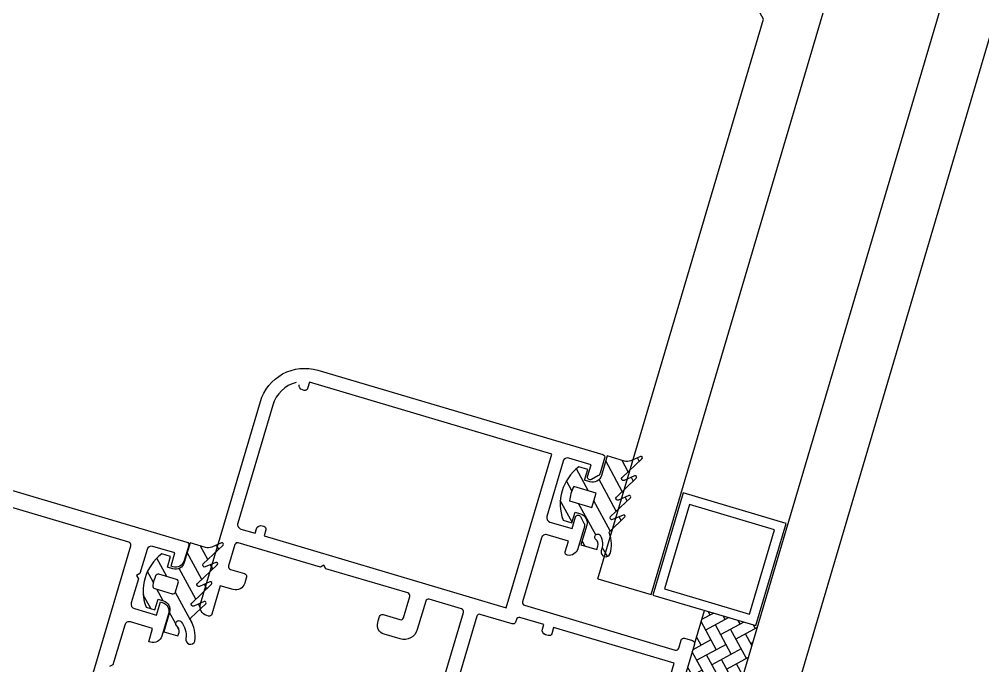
# Model space of a CAD drawing. Header units: millimetres. Extents: x 62878 to 70819, y -67946 to -61850.
# Drawn here: x 67539.08 to 67549.49, y -67074.19 to -67067.21 of the extents above; entities that cross this region are included whole.
import ezdxf

# ---------------------------------------------------------------- set-up
doc = ezdxf.new("R2010")
doc.units = ezdxf.units.MM
doc.layers.add('DOGRAMA', color=171, linetype='Continuous', lineweight=0)
doc.layers.add('DOĞRAMA-yeni', color=40, linetype='Continuous')
pattern_1 = [(118.5057849383402, (67501.34585298819, -67178.43559542664), (-0.1395045678384407, -0.07576303882639554), [])]

# ---------------------------------------------------------------- blocks, each defined once
blk = doc.blocks.new('SPANDREL PAN.93')
at = {"layer": 'DOĞRAMA-yeni', "color": 122, "lineweight": -2}
for p, q in [((36515.70602521955, 28075.1306965566), (36489.31846582975, 28164.42913181102)), ((36515.10228298123, 28075.05656620076), (36488.77140058458, 28164.163200208)), ((36514.94411644569, 28084.0608642493), (36521.70032915103, 28096.48477626931)), ((36516.15403798808, 28077.84909398139), (36514.29828356626, 28084.12917330353)), ((36516.72944172982, 28078.01912496083), (36514.94411644569, 28084.06086424929)), ((36516.72944172982, 28078.01912496083), (36516.15403798808, 28077.84909398139))]:
    blk.add_line(p, q, dxfattribs=at)
for points in [[(36515.02241062929, 28077.51469972184), (36514.6965179187, 28078.61755689353), (36515.80896515277, 28078.94628345377), (36516.13485786336, 28077.84342628208)], [(36515.08997275634, 28077.63893884203), (36514.82075703886, 28078.54999476648), (36515.74140302572, 28078.82204433359), (36516.01061874317, 28077.91098840914)]]:
    blk.add_lwpolyline(points, close=True, dxfattribs=at)

msp = doc.modelspace()

# ---------------------------------------------------------------- hatches: boundary and pattern name
at = {"layer": 'DOGRAMA', "lineweight": -2}
h = msp.add_hatch(dxfattribs=at)
h.set_pattern_fill('ANSI31', color=256, scale=0.05, angle=73.50578493834035, style=0)
h.set_pattern_definition(pattern_1)
edge = h.paths.add_edge_path(flags=16)
edge.add_arc((67545.42478925119, -67072.44189750087), 0.3999999999968152, 151.9688259059229, 175.0427439716362)
edge.add_line((67545.02628547477, -67072.40733248713), (67545.26783699158, -67072.47885677846))
edge.add_line((67545.26783699158, -67072.47885677846), (67545.31326395718, -67072.3254410335))
edge.add_line((67545.31326395718, -67072.3254410335), (67545.07171244035, -67072.25391674218))
edge = h.paths.add_edge_path()
edge.add_arc((67545.42478925119, -67072.4418975009), 0.5000000000269282, 126.6358872904719, 200.3756825832854)
edge.add_line((67544.95607432835, -67072.61598460874), (67545.05195916898, -67072.64437646222))
edge.add_line((67545.05195916898, -67072.64437646222), (67545.08602939316, -67072.5293146535))
edge.add_line((67545.08602939316, -67072.5293146535), (67545.1435602975, -67072.54634976559))
edge.add_arc((67545.11516844403, -67072.64223460619), 0.1000000000023921, -16.494215054385506, 73.50578494798162, ccw=False)
edge.add_line((67545.21105328461, -67072.67062645966), (67545.14859120696, -67072.88157310894))
edge.add_line((67545.14859120696, -67072.88157310894), (67545.32118392, -67072.93267844526))
edge.add_line((67545.32118392, -67072.93267844526), (67545.33239285184, -67072.8948236908))
edge.add_arc((67545.27006770547, -67072.87636898606), 0.06499999997677817, 343.5057849562302, 411.9151204666389)
edge.add_arc((67545.33032529925, -67072.79947784697), 0.03268943076060518, 38.075505809509195, 231.9151204416406, ccw=False)
edge.add_arc((67545.18249862475, -67072.87720203523), 0.1992591642945482, -20.843900708269985, 29.422006450842616, ccw=False)
edge.add_arc((67545.41704485739, -67072.96103405082), 0.05002797726847832, 165.0203900031464, 342.533626320874)
edge.add_arc((67545.1562762211, -67072.87916866929), 0.3233450412503584, 342.5651376634038, 381.8914478181411)
edge.add_arc((67545.47486330965, -67072.75115271579), 0.01999999998676177, 133.5057848545578, 201.8914477493338, ccw=False)
edge.add_line((67545.46109475347, -67072.73664661845), (67545.62068962539, -67072.58516611239))
edge.add_arc((67545.61036320822, -67072.5742865394), 0.01499999999581427, 313.5057849830209, 473.5057849816748)
edge.add_line((67545.60438058333, -67072.56053124227), (67545.49147378447, -67072.60963807123))
edge.add_arc((67545.48349695129, -67072.59129767506), 0.01999999998142972, 133.5057849724296, 293.5057849561888, ccw=False)
edge.add_line((67545.46972839508, -67072.57679157774), (67545.68315170304, -67072.37421946308))
edge.add_arc((67545.67282528586, -67072.36333989009), 0.01500000000583221, 313.5057850233364, 473.5057850326466)
edge.add_line((67545.66684266095, -67072.34958459296), (67545.55393586215, -67072.39869142196))
edge.add_arc((67545.54595902894, -67072.38035102576), 0.02000000001972633, 133.5057849755043, 293.50578499939263, ccw=False)
edge.add_line((67545.5321904727, -67072.36584492841), (67545.74561378072, -67072.16327281379))
edge.add_arc((67545.73528736355, -67072.15239324079), 0.01500000000636884, 313.5057849447552, 473.5057849595054)
edge.add_line((67545.72930473866, -67072.13863794364), (67545.6163979398, -67072.18774477263))
edge.add_arc((67545.60842110662, -67072.16940437646), 0.01999999998142972, 133.505784915031, 293.5057849561888, ccw=False)
edge.add_line((67545.59465255041, -67072.15489827911), (67545.80807585834, -67071.95232616448))
edge.add_arc((67545.7977494412, -67071.94144659147), 0.01499999998633296, 313.5057848641242, 473.5057849307029)
edge.add_line((67545.79176681633, -67071.92769129435), (67545.68642166664, -67071.97350931686))
edge.add_arc((67545.64653750078, -67071.88180733596), 0.09999999993557394, 253.5057849361456, 293.5057849309211, ccw=False)
edge.add_line((67545.61814564731, -67071.97769217649), (67545.43250974177, -67071.92272470304))
edge.add_line((67545.43250974177, -67071.92272470304), (67545.37004766412, -67072.13367135233))
edge.add_arc((67545.27416282354, -67072.10527949884), 0.09999999999670213, 253.5057849296254, 343.5057849296254, ccw=False)
edge.add_line((67545.24577097004, -67072.20116433942), (67545.18824006568, -67072.18412922737))
edge.add_line((67545.18824006568, -67072.18412922737), (67545.22231028989, -67072.06906741865))
edge.add_line((67545.22231028989, -67072.06906741865), (67545.12642544927, -67072.04067556515))
h = msp.add_hatch(dxfattribs=at)
h.set_pattern_fill('ANSI31', color=256, scale=0.05, angle=73.50578493834035, style=0)
h.set_pattern_definition(pattern_1)
edge = h.paths.add_edge_path()
edge.add_arc((67541.12082969467, -67072.81528927636), 0.09999999992396612, 253.5057849177894, 293.50578491562953, ccw=False)
edge.add_line((67541.09243784117, -67072.91117411687), (67540.9264822941, -67072.86203406985))
edge.add_line((67540.9264822941, -67072.86203406985), (67540.86402021642, -67073.07298071917))
edge.add_arc((67540.76813537585, -67073.04458886568), 0.0999999999786175, 253.5057849352527, 343.50578493525273, ccw=False)
edge.add_line((67540.73974352237, -67073.14047370625), (67540.68221261803, -67073.12343859418))
edge.add_line((67540.68221261803, -67073.12343859418), (67540.71628284222, -67073.00837678548))
edge.add_line((67540.71628284222, -67073.00837678548), (67540.62039800157, -67072.97998493198))
edge.add_arc((67540.91876180349, -67073.38120686766), 0.4999999999685428, 126.6358872954472, 200.3756825887341)
edge.add_line((67540.45004688071, -67073.55529397553), (67540.54593172125, -67073.58368582903))
edge.add_line((67540.54593172125, -67073.58368582903), (67540.58000194545, -67073.4686240203))
edge.add_line((67540.58000194545, -67073.4686240203), (67540.63753284983, -67073.4856591324))
edge.add_arc((67540.60914099637, -67073.581543973), 0.09999999999826054, -16.494215044023917, 73.5057849559762, ccw=False)
edge.add_line((67540.70502583697, -67073.60993582646), (67540.64256375929, -67073.82088247576))
edge.add_line((67540.64256375929, -67073.82088247576), (67540.79547611385, -67073.86616038562))
edge.add_line((67540.79547611385, -67073.86616038562), (67540.80668504568, -67073.82830563118))
edge.add_arc((67540.74435989931, -67073.80985092637), 0.06499999999743597, 343.5057848947338, 411.9151204104298)
edge.add_arc((67540.80461749311, -67073.73295978733), 0.03268943071076953, 38.075505820889816, 231.9151204704017, ccw=False)
edge.add_arc((67540.64117379746, -67073.86437703767), 0.2424115900618241, -6.80352082516589, 38.70325158094829, ccw=False)
edge.add_arc((67540.93020630104, -67073.90602531878), 0.05002797725442092, 165.0203899988386, 342.5336262840767)
edge.add_arc((67540.60864450475, -67073.87801488685), 0.3717812401379267, 353.3542853703146, 390.0058058594345)
edge.add_arc((67540.9491555035, -67073.68463465612), 0.02000000000846446, 133.5057850329029, 201.8914479040623, ccw=False)
edge.add_line((67540.93538694727, -67073.6701285588), (67541.09498181916, -67073.51864805278))
edge.add_arc((67541.08465540202, -67073.50776847979), 0.01499999997577838, 313.50578490239, 473.505784879731)
edge.add_line((67541.07867277716, -67073.49401318266), (67540.9657659783, -67073.54312001163))
edge.add_arc((67540.95778914512, -67073.52477961544), 0.01999999999477411, 133.5057849437303, 293.50578493956186, ccw=False)
edge.add_line((67540.94402058891, -67073.51027351811), (67541.15744389687, -67073.3077014035))
edge.add_arc((67541.14711747972, -67073.29682183049), 0.0149999999963509, 313.5057849044397, 473.5057849307029)
edge.add_line((67541.14113485484, -67073.28306653336), (67541.02822805598, -67073.33217336235))
edge.add_arc((67541.02025122278, -67073.31383296615), 0.02000000001392242, 133.505784973967, 293.5057849611637, ccw=False)
edge.add_line((67541.00648266656, -67073.29932686882), (67541.21990597455, -67073.09675475418))
edge.add_arc((67541.20957955738, -67073.08587518119), 0.01499999999581427, 313.5057849830209, 473.5057849816748)
edge.add_line((67541.2035969325, -67073.07211988406), (67541.09069013363, -67073.12122671305))
edge.add_arc((67541.08271330045, -67073.10288631688), 0.01999999998142972, 133.505784915031, 293.5057849561888, ccw=False)
edge.add_line((67541.06894474424, -67073.08838021953), (67541.2823680522, -67072.88580810488))
edge.add_arc((67541.27204163503, -67072.87492853189), 0.01499999999581427, 313.5057849830209, 473.5057849085336)
edge.add_line((67541.26605901016, -67072.86117323475), (67541.1607138605, -67072.90699125726))
edge = h.paths.add_edge_path(flags=16)
edge.add_line((67540.54452868868, -67073.35382848598), (67540.73304409173, -67073.40964858922))
edge.add_arc((67540.74156164778, -67073.38088313706), 0.0299999999914651, 253.5057849195613, 343.5057849195613)
edge.add_line((67540.77032709995, -67073.38940069311), (67540.79871895342, -67073.29351585255))
edge.add_arc((67540.76995350125, -67073.28499829647), 0.02999999999972822, 343.5057848662645, 433.5057848662645)
edge.add_line((67540.77847105733, -67073.2562328443), (67540.58995565423, -67073.20041274103))
edge.add_arc((67540.58143809823, -67073.22917819317), 0.02999999994703271, 73.50578501037361, 155.7393508386152)
edge.add_arc((67540.9187618035, -67073.38120686787), 0.4000000000484481, 155.7393507453381, 171.2722190818492)
edge.add_arc((67540.55304624472, -67073.3250630338), 0.0299999999920477, 171.2722191255425, 253.5057849541004)
h = msp.add_hatch(dxfattribs=at)
h.set_pattern_fill('AR-HBONE', color=256, scale=0.03, angle=73.50578493834035, style=0)
h.set_pattern_definition([(208.5057849383403, (67513.30926504385, -67059.4629400107), (-0.1627219703923171, 0.04818257311146708), [0.36, -0.12]), (118.5057849383402, (67513.20381277209, -67059.52020970934), (-0.1627219703923171, 0.04818257311146708), [0.3599999999999998, -0.1199999999999999])])
h.paths.add_polyline_path([(67546.4115316536, -67073.82913916382), (67546.48251128726, -67073.58942706235), (67547.05782033085, -67073.75977818322), (67546.83821563791, -67074.50142616994), (67546.2629065944, -67074.33107504902)])

# ---------------------------------------------------------------- linework, layer by layer
for p, q in [((67545.33189320011, -67073.24872482051), (67545.90720224375, -67073.41907594142)), ((67546.37462224404, -67073.95378945657), (67546.48251128732, -67073.58942706234))]:
    msp.add_line(p, q, dxfattribs=at)
at = {"layer": 'DOGRAMA', "lineweight": -2, "ltscale": 0.5}
for points in [[(67530.78561515696, -67069.8592860631), (67540.89187735558, -67072.85178742043, -0.4142135623732619), (67540.91212525166, -67072.88907042866), (67540.86385910076, -67073.05207465765, -0.4142135623730951), (67540.73958240668, -67073.11956764477), (67540.7204054386, -67073.11388927407), (67540.76299321881, -67072.97006201318), (67540.52328111732, -67072.89908237946, 0.4142135623730951), (67540.46114277028, -67072.93282887303), (67540.38448476585, -67073.19171794262), (67540.34720175766, -67073.21196583875), (67540.36744965376, -67073.24924884699), (67540.29079164936, -67073.5081379166, 0.4142135623730951), (67540.32453814289, -67073.57027626362), (67540.56425024441, -67073.64125589734), (67540.60683802463, -67073.49742863644), (67540.62601499275, -67073.50310700713, -0.4142135623728953), (67540.69350797983, -67073.62738370123), (67540.62252834611, -67073.86709580272, -0.4142135623729619), (67540.49825165205, -67073.93458878982), (67540.47907468394, -67073.92891041913), (67540.52166246416, -67073.78508315822), (67540.2819503627, -67073.71410352451, 0.4142135623731395), (67540.2198120156, -67073.74785001807), (67540.09294045501, -67074.17632008526), (67540.05565744676, -67074.19656798137)], [(67543.3624689366, -67075.35629879785), (67543.87920067002, -67073.61119469903, 0.4142135623730951), (67543.85895277382, -67073.57391169084), (67543.5089731057, -67073.47028142562, 0.4142135623730951), (67543.47169009753, -67073.49052932173), (67543.3808361663, -67073.79736081163, -0.4142135623730951), (67543.19442112523, -67073.89860029229), (67543.02182841218, -67073.84749495603, -0.4142135623730951), (67542.95433542503, -67073.72321826196), (67542.96001379575, -67073.70404129385), (67542.97420972248, -67073.65609887351, -0.4142135623730951), (67543.01149273073, -67073.6358509774), (67543.19367392786, -67073.68979549903, 0.4142135623730951), (67543.2309569361, -67073.66954760288), (67543.29909738441, -67073.43942398546, 0.4142135623730951), (67543.27884948827, -67073.40214097727), (67542.39191471279, -67073.13951633249), (67542.37166681667, -67073.10223332427), (67542.33438380844, -67073.12248122042), (67541.44744903294, -67072.85985657568, 0.4142135623730951), (67541.41016602473, -67072.8801044718), (67541.34202557636, -67073.11022808925, 0.4142135623730951), (67541.3622734725, -67073.14751109747), (67541.51568921743, -67073.19293806303, -0.4142135623730951), (67541.5359371136, -67073.23022107125), (67541.52174118682, -67073.27816349156), (67541.51606281611, -67073.29734045967, -0.4142135623730951), (67541.39178612205, -67073.3648334468), (67541.25275310318, -67073.32366525922), (67541.16189917203, -67073.63049674913, -0.4142135623730951), (67541.12461616381, -67073.65074464529), (67541.1054391957, -67073.64506627455, -0.4142135623730951), (67541.03794620857, -67073.52078958048), (67541.68528046802, -67071.33461521493, -0.4142135623730951), (67542.30666393845, -67070.9971502794), (67545.38456732145, -67071.90852877629, -0.4142135623730951), (67545.40481521765, -67071.9458117845), (67545.35675064885, -67072.10813523114, -0.1991096956269791), (67545.33266699954, -67072.13787111574), (67545.26174229023, -67072.1763893635, -0.6680969080520953), (67545.22112745987, -67072.14350480853), (67545.25852237007, -67072.01721488497), (67545.01881026864, -67071.94623525125, 0.4142135623730951), (67544.95667192154, -67071.9799817448), (67544.78064242995, -67072.5744677565, 0.4142135623730951), (67544.81438892352, -67072.63660610354), (67545.05410102502, -67072.70758573724), (67545.09149877442, -67072.58128622522, -0.6680969080520438), (67545.14347034614, -67072.57581684398), (67545.18198859389, -67072.64674155328, -0.1989616347782854), (67545.1859963637, -67072.68480583944), (67545.11501389073, -67072.92452752942, -0.3728392455561729), (67545.0047268087, -67072.99509108586, -0.4568501953068724), (67544.98028220594, -67072.95688632278), (67545.0143524301, -67072.8418245141), (67544.78422881264, -67072.77368406569, 0.4142135623730951), (67544.72209046563, -67072.80743055926), (67544.51766912054, -67073.49780141156, 0.4142135623730951), (67544.53791701671, -67073.53508441978), (67546.16795930677, -67074.01774592901, 0.4142135623730951), (67546.205242315, -67073.99749803288), (67546.23079498316, -67073.91120167637, -0.4142135623730951), (67546.26807799138, -67073.89095378021), (67546.35437434787, -67073.91650644834, -0.4142135623730951), (67546.37462224404, -67073.95378945657), (67545.7869108769, -67075.93860565685, -0.4142135623730951)], [(67542.07304927643, -67071.12843760033, 0.2621398995659221), (67541.81951924489, -67071.37436380984), (67541.44190759354, -67072.64963218973, 0.4142135623730951), (67541.47565408712, -67072.71177053676), (67541.62906983201, -67072.75719750232), (67541.64326575879, -67072.70925508205, -0.4142135623730951), (67541.70540410583, -67072.67550858848), (67541.72458107394, -67072.68118695916, -0.4142135623730951), (67541.74482897008, -67072.71846996741), (67541.72495467261, -67072.78558935582), (67544.34261082084, -67073.56068695597), (67544.8337898861, -67071.90187921369), (67542.21613373791, -67071.12678161355), (67542.19625944048, -67071.19390100196, -0.4142135623730951), (67542.15897643226, -67071.21414889811), (67542.13979946416, -67071.2084705274, -0.3618128521052944), (67542.10427454917, -67071.15525194375)]]:
    msp.add_lwpolyline(points, format="xyb", dxfattribs=at)
msp.add_lwpolyline([(67533.03574599494, -67070.71328325979), (67532.7001490529, -67070.6139117726), (67530.90710253376, -67070.08298411244, 0.4142135623730953), (67530.86981952557, -67070.10323200857), (67529.56947263592, -67074.49475770777, 0.4142135623730951), (67529.58972053207, -67074.532040716), (67531.38276705117, -67075.06296837615), (67531.71836399325, -67075.16233986337), (67538.94808097402, -67077.30308561613, 0.4142135623730951), (67538.98536398222, -67077.28283771999), (67540.28571087186, -67072.8913120208, 0.4142135623722071), (67540.26546297572, -67072.85402901257)], format="xyb", close=True, dxfattribs=at)
at = {"layer": 'DOGRAMA', "lineweight": -2}
for points in [[(67545.12642544927, -67072.04067556515, 0.3333333333332296), (67544.95607432835, -67072.61598460874), (67545.05195916898, -67072.64437646222), (67545.08602939316, -67072.5293146535), (67545.1435602975, -67072.54634976559, -0.4142135623730951), (67545.21105328461, -67072.67062645966), (67545.14859120696, -67072.88157310894), (67545.32118392, -67072.93267844526), (67545.33239285184, -67072.8948236908, 0.3076847592325949), (67545.31016153716, -67072.82520762703, -1.128701775595035), (67545.3560583778, -67072.77931829462, -0.2229122392588673), (67545.36871693726, -67072.94810305529, 0.9785310008372164), (67545.46476620808, -67072.97604974912, 0.1732976222504512), (67545.4563054713, -67072.75860970149, -0.3075716929246892), (67545.46109475347, -67072.73664661845), (67545.62068962539, -67072.58516611239, 0.8390996311771624), (67545.60438058333, -67072.56053124227), (67545.49147378447, -67072.60963807123, -0.8390996311772869), (67545.46972839508, -67072.57679157774), (67545.68315170304, -67072.37421946308, 0.8390996311771624), (67545.66684266095, -67072.34958459296), (67545.55393586215, -67072.39869142196, -0.839099631177325), (67545.5321904727, -67072.36584492841), (67545.74561378072, -67072.16327281379, 0.8390996311769768), (67545.72930473866, -67072.13863794364), (67545.6163979398, -67072.18774477263, -0.8390996311770358), (67545.59465255041, -67072.15489827911), (67545.80807585834, -67071.95232616448, 0.8390996311781366), (67545.79176681633, -67071.92769129435), (67545.68642166664, -67071.97350931686, -0.1763269807084491), (67545.61814564731, -67071.97769217649), (67545.43250974177, -67071.92272470304), (67545.37004766412, -67072.13367135233, -0.4142135623728453), (67545.24577097004, -67072.20116433942), (67545.18824006568, -67072.18412922737), (67545.22231028989, -67072.06906741865)], [(67545.07171244035, -67072.25391674218, 0.1010205144335734), (67545.02628547477, -67072.40733248713), (67545.26783699158, -67072.47885677846), (67545.31326395718, -67072.3254410335)], [(67545.07171244035, -67072.25391674218, 0.1010205144335734), (67545.02628547477, -67072.40733248713), (67545.26783699158, -67072.47885677849), (67545.31326395718, -67072.3254410335)], [(67541.1607138605, -67072.90699125726, -0.176326980708443), (67541.09243784117, -67072.91117411687), (67540.9264822941, -67072.86203406985), (67540.86402021642, -67073.07298071917, -0.4142135623726288), (67540.73974352237, -67073.14047370625), (67540.68221261803, -67073.12343859418), (67540.71628284222, -67073.00837678548), (67540.62039800157, -67072.97998493198, 0.3333333333332321), (67540.45004688071, -67073.55529397553), (67540.54593172125, -67073.58368582903), (67540.58000194545, -67073.4686240203), (67540.63753284983, -67073.4856591324, -0.4142135623730951), (67540.70502583697, -67073.60993582646), (67540.64256375929, -67073.82088247576), (67540.79547611385, -67073.86616038562), (67540.80668504568, -67073.82830563118, 0.3076847592325163), (67540.78445373106, -67073.75868956736, -1.128701775594264), (67540.83035057163, -67073.712800235, -0.2012120834862478), (67540.88187838093, -67073.89309432324, 0.9785310008383128), (67540.97792765172, -67073.9210410171, 0.1612998685773607), (67540.93059766517, -67073.69209164187, -0.3075716929248266), (67540.93538694727, -67073.6701285588), (67541.09498181916, -67073.51864805278, 0.8390996311771568), (67541.07867277716, -67073.49401318266), (67540.9657659783, -67073.54312001163, -0.8390996311749109), (67540.94402058891, -67073.51027351811), (67541.15744389687, -67073.3077014035, 0.8390996311813727), (67541.14113485484, -67073.28306653336), (67541.02822805598, -67073.33217336235, -0.8390996311751685), (67541.00648266656, -67073.29932686882), (67541.21990597455, -67073.09675475418, 0.8390996311750223), (67541.2035969325, -67073.07211988406), (67541.09069013363, -67073.12122671305, -0.8390996311790603), (67541.06894474424, -67073.08838021953), (67541.2823680522, -67072.88580810488, 0.8390996311813727), (67541.26605901016, -67072.86117323475)], [(67540.54452868868, -67073.35382848598), (67540.73304409173, -67073.40964858922, 0.414213562374205), (67540.77032709995, -67073.38940069311), (67540.79871895342, -67073.29351585255, 0.4142135623730951), (67540.77847105733, -67073.2562328443), (67540.58995565423, -67073.20041274103, 0.3750467088372598), (67540.55408752756, -67073.21685154394, 0.0678788880673013), (67540.52339363185, -67073.32051083106, 0.3750467088370437)]]:
    msp.add_lwpolyline(points, format="xyb", close=True, dxfattribs=at)
for points in [[(67547.03864336273, -67073.75409981255), (67547.36514967782, -67072.65142414572), (67546.25288552689, -67072.32207864529), (67545.92637921183, -67073.4247543121)], [(67546.97115037561, -67073.62982311846), (67547.24087298368, -67072.71891713282), (67546.320378514, -67072.44635533937), (67546.0506559059, -67073.35726132501)]]:
    msp.add_lwpolyline(points, close=True, dxfattribs=at)
at = {"layer": 'DOGRAMA', "linetype": 'ByBlock', "lineweight": -2}
msp.add_lwpolyline([(67545.78788206879, -67075.40700518961), (67546.15697616411, -67074.1605022619), (67544.85294233201, -67073.77437305449), (67544.83306803455, -67073.84149244292, -0.4142135623730951), (67544.7957850263, -67073.86174033902), (67544.76701957414, -67073.85322278297, -0.4142135623730951), (67544.73327308061, -67073.79108443596), (67544.74746900733, -67073.74314201565), (67544.48857993775, -67073.66648401125, 0.4142135623730951), (67544.45129692956, -67073.68673190738), (67544.4427793735, -67073.71549735955, -0.4142135623730951), (67544.4054963653, -67073.73574525569), (67544.06031093915, -67073.63353458313, 0.4142135623730951), (67544.0230279309, -67073.65378247926), (67543.66245139163, -67074.87151995482, 0.4142135623730951)], format="xyb", dxfattribs=at)

# ---------------------------------------------------------------- block references
at = {"layer": 'DOĞRAMA-yeni', "xscale": -1, "rotation": 359.9643240394448}
msp.add_blockref('SPANDREL PAN.93', (104044.5713055594, -95173.99995299072), dxfattribs=at)

doc.saveas('drawing.dxf')
